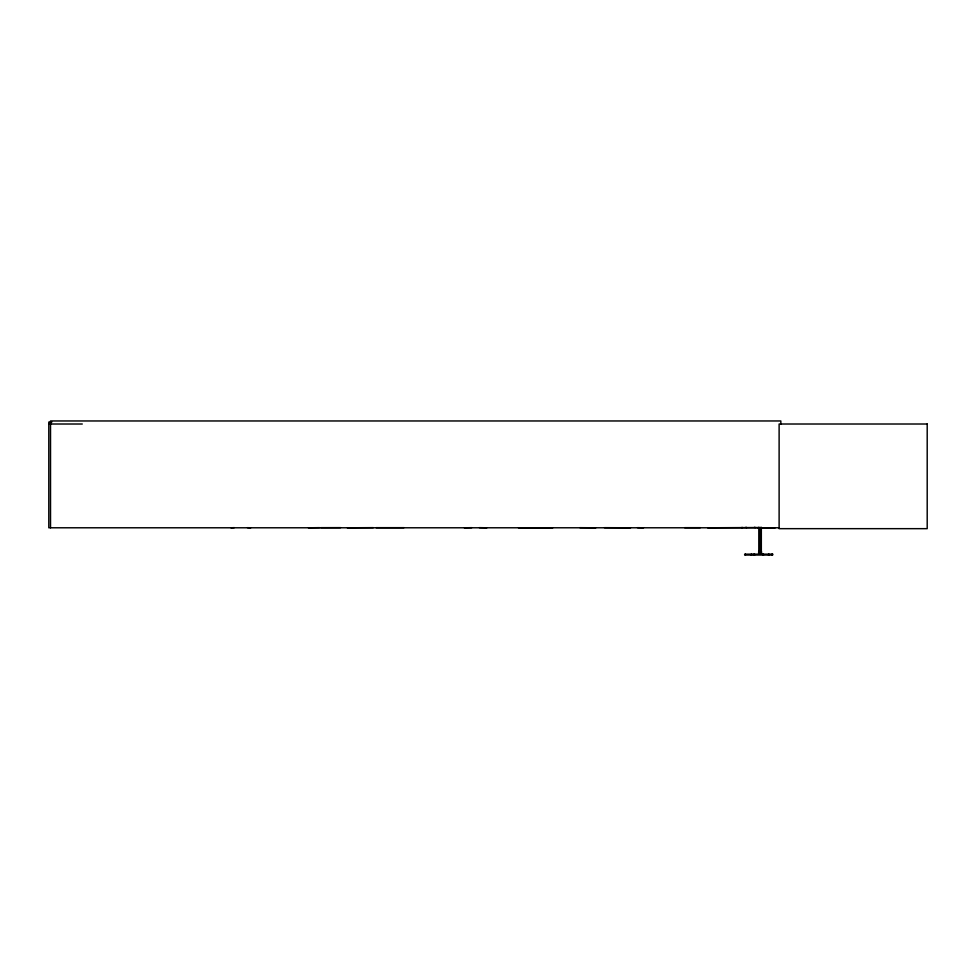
<?xml version="1.0" encoding="UTF-8"?>
<svg xmlns="http://www.w3.org/2000/svg" width="976" height="976" viewBox="0 0 976 976"><rect width="100%" height="100%" fill="white"/><g stroke="black" fill="none" stroke-linecap="round" stroke-linejoin="round"><path stroke-width="1.46" d="M684.64 527.674L700.329 527.674M707.661 527.784L759.206 527.528M347.358 527.784L373.32 527.65M340.563 527.638L320.762 527.674M308.44 527.784L319.64 527.65M604.412 527.674L630.581 527.784M518.5 527.784L552.806 527.784M464.344 527.784L471.737 527.674M230.946 527.784L234.277 527.65M745.823 527.321L746.689 527.528M755.351 527.528L754.485 527.321M757.901 527.76L758.62 527.735M51.85 422.059L48.8 422.059L48.8 527.784L779.312 527.784M48.8 424.011L82.277 424.011M403.942 527.674L376.114 527.674M760.963 527.723L775.237 527.784M247.489 527.674L250.759 527.784M637.535 527.674L643.526 527.784M479.399 527.65L486.865 527.784M741.845 527.784L742.053 527.321M579.927 527.674L595.836 527.784M780.837 424.011L780.837 420.961L50.52 420.961L50.52 527.784M771.857 554.161L771.857 555.039M768.929 554.161L768.929 555.039M768.551 554.222L768.551 555.039M768.502 554.161L768.502 555.039M763.476 555.039L763.476 554.161L763.427 554.978M762.683 554.161L762.683 555.039M761.475 554.161L761.475 551.55L758.669 551.55L758.669 554.161M761.329 527.26L761.329 554.161M760.145 527.26L760.097 554.161M758.816 527.26L758.816 554.161M754.619 554.161L754.619 555.039M753.838 554.161L753.838 555.039M751.642 554.161L751.642 555.039M751.252 554.161L751.252 555.039M745.444 554.161L745.444 555.039M927.2 424.011L779.116 424.011L779.116 528.663L927.2 528.663L927.2 424.011M772.65 554.161L744.664 554.161L744.664 555.039L772.65 555.039L772.65 554.161"/></g></svg>
